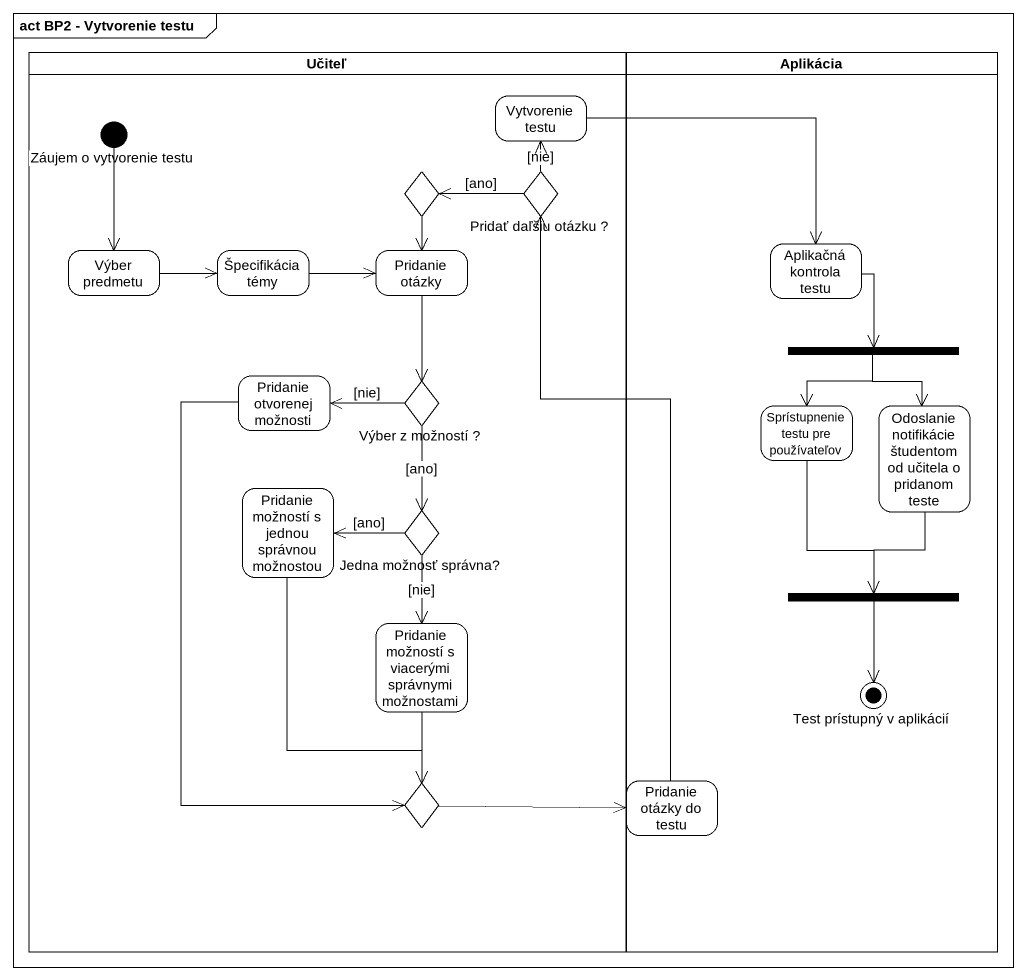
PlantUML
@startuml
mainframe act BP2 - Vytvorenie testu
hide empty description
state Učiteľ <<partition>> {
  state "Vytvorenie testu" as Vytvorenie_testu
  state "Záujem o vytvorenie testu" as Záujem_o_vytvorenie_testu <<start>>
  state choice1 <<choice>>
  state "Pridať daľšiu otázku ?" as Pridať_daľšiu_otázku <<choice>>
  state "Výber predmetu" as Výber_predmetu
  state "Špecifikácia témy" as Špecifikácia_témy
  state "Pridanie otázky" as Pridanie_otázky
  state "Pridanie otvorenej možnosti" as Pridanie_otvorenej_možnosti
  state "Výber z možností ?" as Výber_z_možností <<choice>>
  state "Pridanie možností s jednou správnou možnostou" as Pridanie_možností_s_jednou
  state "Jedna možnosť správna?" as Jedna_možnosť_správna <<choice>>
  state "Pridanie možností s viacerými správnymi možnostami" as Pridanie_možností_s
  state choice2 <<choice>>
}
state Aplikácia <<partition>> {
  state "Aplikačná kontrola testu" as Aplikačná_kontrola_testu
  state fork1 <<fork>>
  state "Sprístupnenie testu pre používateľov" as Sprístupnenie_testu_pre
  state "Odoslanie notifikácie študentom od učitela o pridanom teste" as Odoslanie_notifikácie
  state fork2 <<join>>
  state "Test prístupný v aplikácií" as Test_prístupný_v_aplikácií <<end>>
  state "Pridanie otázky do testu" as Pridanie_otázky_do_testu
}
Vytvorenie_testu -right-> Aplikačná_kontrola_testu
Záujem_o_vytvorenie_testu --> Výber_predmetu
choice1 --> Pridanie_otázky
Pridať_daľšiu_otázku -up-> Vytvorenie_testu : [nie]
Pridať_daľšiu_otázku -left-> choice1 : [ano]
Výber_predmetu -right-> Špecifikácia_témy
Špecifikácia_témy -right-> Pridanie_otázky
Pridanie_otázky --> Výber_z_možností
Aplikačná_kontrola_testu --> fork1
Pridanie_otvorenej_možnosti --> choice2
Výber_z_možností -left-> Pridanie_otvorenej_možnosti : [nie]
Výber_z_možností --> Jedna_možnosť_správna : [ano]
fork1 --> Sprístupnenie_testu_pre
fork1 --> Odoslanie_notifikácie
Sprístupnenie_testu_pre --> fork2
Odoslanie_notifikácie --> fork2
Pridanie_možností_s_jednou --> choice2
Jedna_možnosť_správna -left-> Pridanie_možností_s_jednou : [ano]
Jedna_možnosť_správna --> Pridanie_možností_s : [nie]
Pridanie_možností_s --> choice2
fork2 --> Test_prístupný_v_aplikácií
choice2 -right-> Pridanie_otázky_do_testu
Pridanie_otázky_do_testu -up-> Pridať_daľšiu_otázku
@enduml
